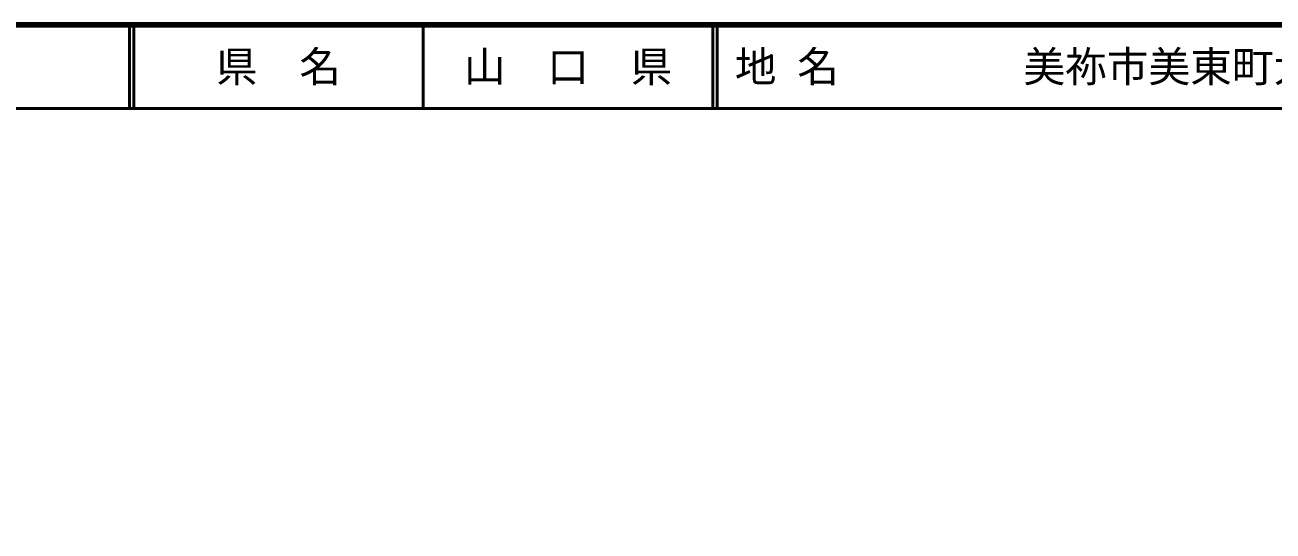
# Model space of a CAD drawing. Units: millimetres on the paper, enlarged 1000 times. Extents: x 40000 to 680000, y 20000 to 380000.
# Drawn here: x 285202 to 434965, y 319300 to 380000 of the extents above; entities that cross this region are included whole.
import ezdxf
from ezdxf.enums import TextEntityAlignment as Align

# ---------------------------------------------------------------- set-up
doc = ezdxf.new("R2010")
doc.units = ezdxf.units.MM
doc.header["$LTSCALE"] = 1000
doc.linetypes.add('CHAIN', pattern=[18.5, 12, -1.5, 3.5, -1.5])
for name, color, linetype, lineweight in [('M-BMK', 2, 'CHAIN', 13), ('M-TTL', 2, 'Continuous', 140), ('M-TTL-LINE', 7, 'Continuous', 50)]:
    doc.layers.add(name, color=color, linetype=linetype, lineweight=lineweight)
doc.layers.add('M-TTL-TXT', color=7, linetype='Continuous')
doc.styles.add('ＭＳ ゴシック', font='')
doc.styles.get('ＭＳ ゴシック').set_extended_font_data('MS Gothic')

msp = doc.modelspace()

# ---------------------------------------------------------------- linework, layer by layer
at = {"layer": 'M-BMK'}
msp.add_open_spline([(552948, 306554), (546121, 301032), (544339, 299467), (538556, 295275), (536378, 293696), (535173, 292790), (532939, 291293), (531451, 290295), (530603, 289757), (529061, 288845), (524283, 286020), (521528, 284562), (516554, 282098), (512021, 279852), (509395, 278751), (504660, 276972), (500285, 275329), (497777, 274560), (493313, 273177), (490133, 272192), (488344, 271656), (485110, 270869), (480522, 269752), (477908, 269293), (473241, 268573), (469178, 267947), (466881, 267732), (462790, 267326), (460499, 267099), (459212, 267002), (456913, 266888), (453045, 266696), (450873, 266728), (447001, 266731), (443108, 266734), (440928, 266781), (437037, 266862), (433093, 266943), (430881, 266934), (426942, 267149), (423023, 267362), (420836, 267617), (416926, 267957), (413061, 268293), (410902, 268554), (407040, 268922), (389699, 270577), (379978, 271428), (362639, 273099), (356506, 273690), (353077, 274084), (346942, 274661), (343042, 275028), (340857, 275233), (336952, 275548), (325230, 276492), (318661, 276997), (306929, 277817), (299157, 278360), (294806, 278706), (287027, 279147), (277410, 279692), (272019, 279935), (262397, 280393), (256362, 280680), (252982, 280838), (246945, 281077), (243061, 281232), (240884, 281303), (236999, 281413), (233075, 281524), (230876, 281523), (226952, 281655), (223038, 281785), (220849, 281959), (216936, 282124), (209126, 282453), (204745, 282503), (196936, 282874), (189118, 283246), (184739, 283467), (176930, 283996), (171125, 284388), (167862, 284532), (162086, 285232), (152074, 286447), (146565, 287873), (136734, 290125), (132847, 291016), (130731, 291777), (126964, 293086), (118987, 295857), (114545, 297586), (106992, 301363), (98865, 305428), (94455, 308051), (86938, 313158), (82916, 315890), (80800, 317621), (77009, 320665), (74839, 322408), (74127, 322982), (71513, 325198)], degree=3, knots=[0, 0, 0, 0, 1, 1, 1, 2, 2, 2, 3, 3, 3, 4, 4, 4, 5, 5, 5, 6, 6, 6, 7, 7, 7, 8, 8, 8, 9, 9, 9, 10, 10, 10, 11, 11, 11, 12, 12, 12, 13, 13, 13, 14, 14, 14, 15, 15, 15, 16, 16, 16, 17, 17, 17, 18, 18, 18, 19, 19, 19, 20, 20, 20, 21, 21, 21, 22, 22, 22, 23, 23, 23, 24, 24, 24, 25, 25, 25, 26, 26, 26, 27, 27, 27, 28, 28, 28, 29, 29, 29, 30, 30, 30, 31, 31, 31, 32, 32, 32, 33, 33, 33, 34, 34, 34, 34], dxfattribs=at)
at = {"layer": 'M-TTL'}
msp.add_line((680000, 380000), (40000, 380000), dxfattribs=at)
at = {"layer": 'M-TTL-LINE'}
for p, q in [((297750, 380000), (297750, 370000)), ((298250, 380000), (298250, 370000)), ((333000, 380000), (333000, 370000)), ((367750, 380000), (367750, 370000)), ((368250, 380000), (368250, 370000)), ((40000, 370000), (680000, 370000))]:
    msp.add_line(p, q, dxfattribs=at)

# ---------------------------------------------------------------- texts
at = {"layer": 'M-TTL-TXT', "style": 'ＭＳ ゴシック'}
for s, p in [('県\u3000名', (315625, 375000)), ('山\u3000口\u3000県', (350375, 375000))]:
    msp.add_text(s, height=3666, dxfattribs=at).set_placement(p, align=Align.MIDDLE_CENTER)
for s, p in [('地 名', (370380, 375000)), ('美祢市美東町大田', (405024, 375000))]:
    msp.add_text(s, height=3666, dxfattribs=at).set_placement(p, align=Align.MIDDLE_LEFT)

doc.saveas('drawing.dxf')
